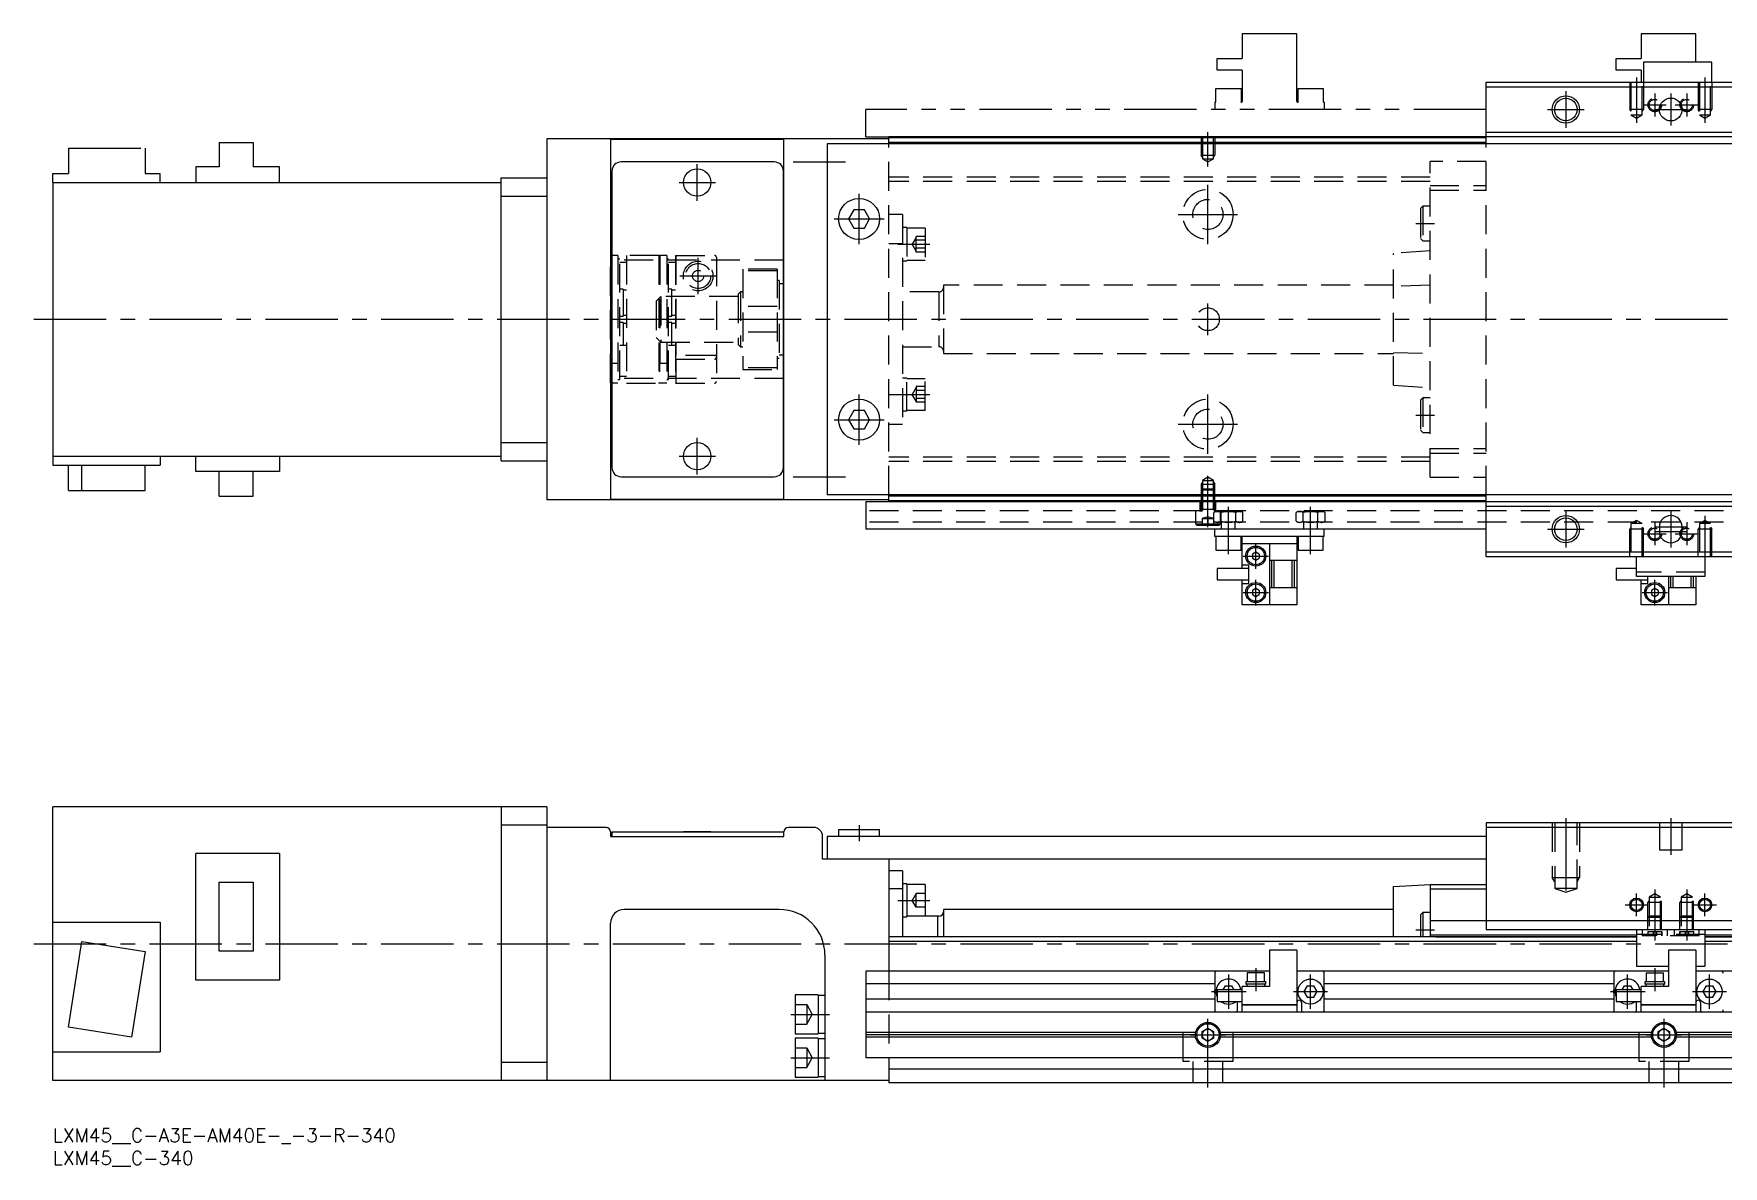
# Model space of a CAD drawing. Extents: x -4 to 704, y -8 to 240.
# Drawn here: x -4.2 to 366.3, y -8.3 to 240 of the extents above; entities that cross this region are included whole.
import ezdxf

# ---------------------------------------------------------------- set-up
doc = ezdxf.new("R2010")
doc.units = 0
doc.header["$LTSCALE"] = 0.5
for name, pattern in [('CENTER', [50.8, 31.75, -6.35, 6.35, -6.35]), ('DASHED', [19.05, 12.7, -6.35]), ('PHANTOM', [63.5, 31.75, -6.35, 6.35, -6.35, 6.35, -6.35])]:
    doc.linetypes.add(name, pattern=pattern)
for name, color, linetype in [('MSM_CENTER', 1, 'CENTER'), ('MSM_CONTINUOUS', 7, 'CONTINUOUS'), ('MSM_DASHED', 4, 'DASHED'), ('MSM_IMAGINARY', 6, 'PHANTOM'), ('MSM_NARROW', 5, 'CONTINUOUS'), ('MSM_PART_NUMBER', 7, 'CONTINUOUS')]:
    doc.layers.add(name, color=color, linetype=linetype)
doc.styles.get("Standard").update_dxf_attribs({"font": 'txt.shx', "height": 3, "bigfont": 'bigfont.shx'})

# ---------------------------------------------------------------- blocks, each defined once
blk = doc.blocks.new('*U8')
at = {"layer": 'MSM_PART_NUMBER'}
blk.add_text('LXM45__C-A3E-AM40E-_-3-R-340', height=3, dxfattribs=at).set_placement((0, -3))
blk = doc.blocks.new('*U9')
at = {"layer": 'MSM_PART_NUMBER'}
blk.add_text('LXM45__C-340', height=3, dxfattribs=at).set_placement((0, -8))

msp = doc.modelspace()

# ---------------------------------------------------------------- linework, layer by layer
at = {"layer": 'MSM_CENTER'}
for p, q in [((347.3, 230.38), (347.3, 220.47)), ((362.3, 230.38), (362.3, 220.47)), ((331.8, 227.38), (331.8, 219.38)), ((351.3, 226.88), (351.3, 221.88)), ((354.8, 226.88), (354.8, 219.88)), ((358.3, 226.88), (358.3, 221.88)), ((327.8, 223.38), (335.8, 223.38)), ((348.8, 224.38), (353.8, 224.38)), ((351.3, 223.38), (358.3, 223.38)), ((355.8, 224.38), (360.8, 224.38)), ((253.3, 210.87), (253.3, 218.38)), ((141.3, 203.38), (141.3, 211.38)), ((162.3, 211.88), (173.8, 211.88)), ((137.3, 207.38), (145.3, 207.38)), ((176.8, 193.88), (176.8, 204.88)), ((253.3, 193.88), (253.3, 206.88)), ((246.8, 200.38), (259.8, 200.38)), ((171.3, 199.38), (182.3, 199.38)), ((298.9, 198.38), (303, 198.38)), ((185.3, 193.83), (192.3, 193.83)), ((141.5, 182.88), (141.5, 190.88)), ((137.5, 186.88), (145.5, 186.88)), ((253.3, 173.88), (253.3, 180.88)), ((-4.2, 177.38), (537.3, 177.38)), ((176.8, 149.88), (176.8, 160.88)), ((185.3, 160.92), (192.3, 160.92)), ((253.3, 147.88), (253.3, 160.88)), ((298.9, 156.38), (303, 156.38)), ((171.3, 155.38), (182.3, 155.38)), ((246.8, 154.38), (259.8, 154.38)), ((141.3, 143.38), (141.3, 151.38)), ((137.3, 147.38), (145.3, 147.38)), ((162.3, 142.88), (173.8, 142.88)), ((253.3, 131.84), (253.3, 143.03)), ((257.8, 125.88), (257.8, 136.28)), ((275.8, 125.88), (275.8, 136.28)), ((331.8, 135.38), (331.8, 127.38)), ((354.8, 135.38), (354.8, 127.38)), ((362.3, 134.29), (362.3, 124.38)), ((327.8, 131.38), (335.8, 131.38)), ((348.8, 130.38), (353.8, 130.38)), ((351.3, 132.88), (351.3, 127.88)), ((351.3, 131.88), (358.3, 131.88)), ((351.3, 130.88), (358.3, 130.88)), ((355.8, 130.38), (360.8, 130.38)), ((358.3, 132.88), (358.3, 127.88)), ((263.8, 122.67), (263.8, 128.29)), ((260.99, 125.48), (266.61, 125.48)), ((263.8, 114.67), (263.8, 120.29)), ((351.3, 114.67), (351.3, 120.29)), ((260.99, 117.48), (266.61, 117.48)), ((348.49, 117.48), (354.11, 117.48)), ((331.8, 68), (331.8, 50.78)), ((354.8, 68), (354.8, 60)), ((141.3, 65.11), (141.3, 65)), ((176.8, 66.5), (176.8, 63)), ((351.3, 52.41), (351.3, 41.2)), ((358.3, 52.41), (358.3, 41.2)), ((185.3, 50), (192.3, 50)), ((344.8, 49), (349.8, 49)), ((347.3, 46.5), (347.3, 51.5)), ((359.8, 49), (364.8, 49)), ((362.3, 46.5), (362.3, 51.5)), ((298.9, 43.5), (303, 43.5)), ((-4.2, 40.5), (537.3, 40.5)), ((257.87, 26.25), (257.87, 33.75)), ((263.8, 35.1), (263.8, 30.1)), ((275.8, 26.25), (275.8, 33.75)), ((345.3, 26.25), (345.3, 33.75)), ((351.3, 35.1), (351.3, 30.1)), ((363.3, 26.25), (363.3, 33.75)), ((254.05, 30), (261.69, 30)), ((272.05, 30), (279.55, 30)), ((341.55, 30), (349.19, 30)), ((359.55, 30), (367.05, 30)), ((161.8, 25), (170.3, 25)), ((253.3, 9), (253.3, 24)), ((353.3, 24), (353.3, 9)), ((249.42, 20.5), (257.18, 20.5)), ((349.42, 20.5), (357.18, 20.5)), ((161.8, 15.5), (170.3, 15.5))]:
    msp.add_line(p, q, dxfattribs=at)
at = {"layer": 'MSM_CONTINUOUS'}
for p, q in [((314.3, 229.38), (395.3, 229.38)), ((314.3, 215.88), (314.3, 229.38)), ((314.3, 228.38), (395.3, 228.38)), ((108.3, 216.98), (108.3, 137.78)), ((183.3, 216.98), (108.3, 216.98)), ((122.3, 216.8), (122.3, 137.95)), ((160.3, 216.8), (122.3, 216.8)), ((160.3, 137.95), (160.3, 216.8)), ((534.8, 215.88), (169.8, 215.88)), ((169.8, 215.88), (169.8, 138.88)), ((523.3, 217.38), (183.3, 217.38)), ((183.3, 215.88), (183.3, 217.38)), ((314.3, 217.18), (183.3, 217.18)), ((314.3, 216.18), (183.3, 216.18)), ((314.3, 218.38), (395.3, 218.38)), ((158.2, 211.88), (124.6, 211.88)), ((98.3, 146.38), (98.3, 208.38)), ((98.3, 208.38), (108.3, 208.38)), ((122.6, 209.88), (122.6, 144.88)), ((160.2, 144.88), (160.2, 209.88)), ((0, 207.38), (0, 145.38)), ((0, 207.38), (98.3, 207.38)), ((98.3, 204.38), (108.3, 204.38)), ((122.6, 207.48), (122.3, 207.48)), ((160.3, 207.48), (160.2, 207.48)), ((122.6, 202.98), (122.3, 202.98)), ((160.3, 202.98), (160.2, 202.98)), ((175.65, 201.38), (174.49, 199.38)), ((177.95, 201.38), (175.65, 201.38)), ((179.11, 199.38), (177.95, 201.38)), ((174.49, 199.38), (175.65, 197.38)), ((175.65, 197.38), (177.95, 197.38)), ((177.95, 197.38), (179.11, 199.38)), ((122.6, 190.38), (122.3, 190.38)), ((160.3, 190.38), (160.2, 190.38)), ((160.3, 185.13), (160.2, 185.13)), ((160.2, 169.63), (160.3, 169.63)), ((122.6, 164.38), (122.3, 164.38)), ((160.3, 164.38), (160.2, 164.38)), ((175.65, 157.38), (174.49, 155.38)), ((177.95, 157.38), (175.65, 157.38)), ((179.11, 155.38), (177.95, 157.38)), ((174.49, 155.38), (175.65, 153.38)), ((175.65, 153.38), (177.95, 153.38)), ((177.95, 153.38), (179.11, 155.38)), ((98.3, 150.38), (108.3, 150.38)), ((122.6, 151.78), (122.3, 151.78)), ((160.3, 151.78), (160.2, 151.78)), ((0, 147.38), (98.3, 147.38)), ((0, 145.38), (23.5, 145.38)), ((3.4, 139.88), (3.4, 145.38)), ((6.37, 139.88), (6.37, 145.38)), ((20.2, 139.88), (20.2, 145.38)), ((23.5, 147.38), (23.5, 145.38)), ((31.35, 143.98), (31.35, 147.38)), ((49.7, 147.38), (49.7, 143.98)), ((98.3, 146.38), (108.3, 146.38)), ((122.3, 147.28), (122.6, 147.28)), ((160.2, 147.28), (160.3, 147.28)), ((49.7, 143.98), (31.35, 143.98)), ((36.47, 138.58), (36.47, 143.98)), ((43.93, 138.58), (43.93, 143.98)), ((124.6, 142.88), (158.2, 142.88)), ((3.4, 139.88), (20.2, 139.88)), ((36.47, 138.58), (43.93, 138.58)), ((183.3, 137.78), (108.3, 137.78)), ((122.3, 137.95), (160.3, 137.95)), ((534.8, 138.88), (169.8, 138.88)), ((528.3, 137.38), (178.3, 137.38)), ((178.3, 137.38), (178.3, 131.38)), ((183.3, 137.38), (183.3, 138.88)), ((314.3, 138.58), (183.3, 138.58)), ((314.3, 137.58), (183.3, 137.58)), ((314.3, 125.38), (314.3, 138.88)), ((314.3, 136.38), (395.3, 136.38)), ((314.3, 131.38), (178.3, 131.38)), ((254.8, 129.78), (254.8, 131.38)), ((278.8, 129.78), (254.8, 129.78)), ((255.05, 129.78), (255.05, 126.78)), ((260.55, 126.78), (260.55, 129.78)), ((273.05, 129.78), (273.05, 126.78)), ((278.55, 126.78), (278.55, 129.78)), ((278.8, 129.78), (278.8, 131.38)), ((352.3, 131.88), (352.3, 130.88)), ((357.3, 130.88), (357.3, 131.88)), ((255.05, 126.78), (260.55, 126.78)), ((260.8, 122.73), (260.8, 129.64)), ((272.8, 128.18), (260.8, 128.18)), ((263.8, 126.34), (263.05, 125.91)), ((264.55, 125.91), (263.8, 126.34)), ((266.8, 128.18), (266.8, 114.78)), ((272.8, 129.64), (272.8, 114.78)), ((273.05, 126.78), (278.55, 126.78)), ((314.3, 126.38), (395.3, 126.38)), ((255.3, 122.73), (255.3, 120.23)), ((262.3, 122.73), (255.3, 122.73)), ((262.3, 123.48), (260.8, 123.48)), ((262.3, 119.48), (262.3, 123.48)), ((263.05, 125.91), (263.05, 125.04)), ((263.05, 125.04), (263.8, 124.61)), ((263.8, 124.61), (264.55, 125.04)), ((264.55, 125.91), (264.55, 125.04)), ((272.8, 124.48), (266.8, 124.48)), ((267.3, 118.48), (267.3, 124.48)), ((267.8, 118.48), (267.8, 124.48)), ((271.8, 118.48), (271.8, 124.48)), ((272.3, 118.48), (272.3, 124.48)), ((314.3, 125.38), (395.3, 125.38)), ((342.8, 122.73), (342.8, 120.23)), ((347.3, 122.73), (342.8, 122.73)), ((347.3, 120.98), (347.3, 125.38)), ((362.3, 125.38), (362.3, 120.98)), ((255.3, 120.23), (262.3, 120.23)), ((260.8, 114.78), (260.8, 120.23)), ((260.8, 119.48), (262.3, 119.48)), ((342.8, 120.23), (349.8, 120.23)), ((362.3, 120.98), (347.3, 120.98)), ((348.3, 114.78), (348.3, 120.23)), ((348.3, 119.48), (349.8, 119.48)), ((349.8, 119.48), (349.8, 120.98)), ((354.3, 120.98), (354.3, 114.78)), ((354.8, 118.48), (354.8, 120.98)), ((355.3, 118.48), (355.3, 120.98)), ((359.3, 118.48), (359.3, 120.98)), ((359.8, 118.48), (359.8, 120.98)), ((360.3, 120.98), (360.3, 114.78)), ((263.8, 118.34), (263.05, 117.91)), ((263.05, 117.91), (263.05, 117.04)), ((263.05, 117.04), (263.8, 116.61)), ((264.55, 117.91), (263.8, 118.34)), ((263.8, 116.61), (264.55, 117.04)), ((264.55, 117.91), (264.55, 117.04)), ((272.8, 118.48), (266.8, 118.48)), ((351.3, 118.34), (350.55, 117.91)), ((350.55, 117.91), (350.55, 117.04)), ((350.55, 117.04), (351.3, 116.61)), ((352.05, 117.91), (351.3, 118.34)), ((351.3, 116.61), (352.05, 117.04)), ((352.05, 117.91), (352.05, 117.04)), ((360.3, 118.48), (354.3, 118.48)), ((272.8, 114.78), (260.8, 114.78)), ((360.3, 114.78), (348.3, 114.78)), ((0, 10.5), (0, 70.5)), ((108.3, 70.5), (0, 70.5)), ((98.3, 70.5), (98.3, 10.5)), ((108.3, 70.5), (108.3, 10.5)), ((314.3, 67), (314.3, 43.5)), ((395.3, 67), (314.3, 67)), ((108.3, 66.5), (98.3, 66.5)), ((121.3, 66), (108.3, 66)), ((122.3, 65), (122.3, 64)), ((122.3, 64), (160.3, 64)), ((122.6, 65), (160.2, 65)), ((122.6, 65), (122.6, 64)), ((138.3, 65.1), (144.3, 65.1)), ((138.3, 65.1), (138.3, 65)), ((144.3, 65), (144.3, 65.1)), ((160.2, 65), (160.2, 64)), ((160.3, 64), (160.3, 65)), ((166.8, 66), (161.3, 66)), ((168.8, 59), (168.8, 64)), ((169.8, 64), (169.8, 59)), ((314.3, 64), (169.8, 64)), ((172.3, 65.5), (172.3, 64)), ((172.3, 65.5), (181.3, 65.5)), ((181.3, 64), (181.3, 65.5)), ((395.3, 66), (314.3, 66)), ((31.35, 32.5), (31.35, 60.3)), ((49.7, 60.3), (31.35, 60.3)), ((49.7, 60.3), (49.7, 32.5)), ((314.3, 59), (168.8, 59)), ((183.3, 59), (183.3, 34.5)), ((186.3, 56.5), (183.3, 56.5)), ((186.3, 56.47), (186.3, 42)), ((36.47, 38.85), (36.47, 53.95)), ((36.47, 53.95), (43.93, 53.95)), ((43.93, 53.95), (43.93, 38.85)), ((186.3, 52.5), (183.3, 52.5)), ((187.3, 53.65), (186.3, 53.65)), ((187.3, 53.62), (187.3, 46.35)), ((191.3, 53.5), (187.3, 53.5)), ((191.3, 53.5), (191.3, 46.5)), ((294, 53), (302, 53.5)), ((294, 42), (294, 53)), ((302, 53.5), (314.3, 53.5)), ((302, 53.5), (302, 42)), ((302, 52.5), (314.3, 52.5)), ((0, 45.2), (23.5, 45.2)), ((23.5, 45.2), (23.5, 16.8)), ((122.3, 10.5), (122.3, 45)), ((159.3, 48), (125.3, 48)), ((186.3, 46.35), (187.3, 46.35)), ((194.3, 46.5), (187.3, 46.5)), ((194, 46.5), (194, 42)), ((195.3, 48), (195.3, 42)), ((294, 48), (195.3, 48)), ((300.4, 47.3), (299.9, 46.8)), ((299.9, 46.8), (299.9, 42)), ((302, 47.3), (300.4, 47.3)), ((300.4, 47.3), (300.4, 42)), ((407.6, 45.5), (302, 45.5)), ((3.4, 22.21), (6.37, 40.98)), ((6.37, 40.98), (20.2, 38.79)), ((347.3, 42), (183.3, 42)), ((347.3, 41), (183.3, 41)), ((347.3, 42.4), (302, 42.4)), ((303.3, 42), (347.3, 42)), ((395.3, 43.5), (314.3, 43.5)), ((347.3, 43.5), (347.3, 35.6)), ((362.3, 43.5), (362.3, 35.6)), ((407.6, 42.4), (362.3, 42.4)), ((362.3, 42), (406.3, 42)), ((523.3, 42), (362.3, 42)), ((523.3, 41), (362.3, 41)), ((20.2, 38.79), (17.23, 20.02)), ((43.93, 38.85), (36.47, 38.85)), ((169.3, 38), (169.3, 10.5)), ((272.8, 39.1), (266.8, 39.1)), ((266.8, 39.1), (266.8, 31.1)), ((272.8, 39.1), (272.8, 25.5)), ((360.3, 39.1), (354.3, 39.1)), ((354.3, 39.1), (354.3, 31.1)), ((360.3, 39.1), (360.3, 25.5)), ((178.3, 34.5), (178.3, 15.5)), ((266.8, 34.5), (178.3, 34.5)), ((254.8, 34), (254.8, 26)), ((261.9, 34.1), (261.9, 32.1)), ((265.7, 34.1), (261.9, 34.1)), ((265.7, 32.1), (265.7, 34.1)), ((354.3, 34.5), (272.8, 34.5)), ((278.8, 26), (278.8, 34)), ((342.3, 34), (342.3, 26)), ((347.3, 35.6), (354.3, 35.6)), ((349.4, 34.1), (349.4, 32.1)), ((349.4, 34.1), (353.2, 34.1)), ((353.2, 32.1), (353.2, 34.1)), ((360.3, 35.6), (362.3, 35.6)), ((441.73, 34.5), (360.3, 34.5)), ((49.7, 32.5), (31.35, 32.5)), ((254.8, 31.7), (178.3, 31.7)), ((254.8, 30.3), (254.62, 30)), ((254.62, 30), (254.8, 29.7)), ((260.8, 30.35), (255.3, 30.35)), ((255.3, 30.35), (255.3, 27.85)), ((257.08, 31.25), (256.56, 30.35)), ((257.08, 31.25), (258.52, 31.25)), ((259.04, 30.35), (258.52, 31.25)), ((266.8, 31.1), (260.8, 31.1)), ((260.8, 25.5), (260.8, 31.1)), ((261.6, 32.1), (261.6, 31.6)), ((266, 32.1), (261.6, 32.1)), ((266, 31.6), (261.6, 31.6)), ((261.8, 31.6), (261.8, 31.1)), ((265.8, 31.1), (265.8, 31.6)), ((266, 31.6), (266, 32.1)), ((275.08, 31.25), (274.36, 30)), ((274.36, 30), (275.08, 28.75)), ((275.08, 31.25), (276.52, 31.25)), ((277.24, 30), (276.52, 31.25)), ((276.52, 28.75), (277.24, 30)), ((342.3, 31.7), (278.8, 31.7)), ((278.98, 30), (278.8, 30.3)), ((278.8, 29.7), (278.98, 30)), ((342.3, 30.3), (342.12, 30)), ((342.12, 30), (342.3, 29.7)), ((348.3, 30.35), (342.8, 30.35)), ((342.8, 30.35), (342.8, 27.85)), ((344.58, 31.25), (344.06, 30.35)), ((344.58, 31.25), (346.02, 31.25)), ((346.54, 30.35), (346.02, 31.25)), ((354.3, 31.1), (348.3, 31.1)), ((348.3, 25.5), (348.3, 31.1)), ((349.1, 32.1), (349.1, 31.6)), ((353.5, 32.1), (349.1, 32.1)), ((353.5, 31.6), (349.1, 31.6)), ((349.3, 31.6), (349.3, 31.1)), ((353.3, 31.1), (353.3, 31.6)), ((353.5, 31.6), (353.5, 32.1)), ((362.58, 31.25), (361.86, 30)), ((361.86, 30), (362.58, 28.75)), ((362.58, 31.25), (364.02, 31.25)), ((364.74, 30), (364.02, 31.25)), ((364.02, 28.75), (364.74, 30)), ((167.8, 29.25), (162.8, 29.25)), ((162.8, 29.25), (162.8, 20.75)), ((167.8, 29.25), (167.8, 20.75)), ((169.3, 29.15), (167.8, 29.15)), ((254.8, 28.3), (178.3, 28.3)), ((255.3, 27.85), (260.8, 27.85)), ((259.8, 26), (259.8, 27.6)), ((260.8, 27.15), (272.8, 27.15)), ((260.8, 27.1), (272.8, 27.1)), ((260.85, 27.15), (260.85, 27.1)), ((272.75, 27.15), (272.75, 27.1)), ((273.8, 27.6), (273.8, 26)), ((275.08, 28.75), (276.52, 28.75)), ((342.3, 28.3), (278.8, 28.3)), ((342.8, 27.85), (348.3, 27.85)), ((347.3, 26), (347.3, 27.6)), ((348.3, 27.15), (360.3, 27.15)), ((348.3, 27.1), (360.3, 27.1)), ((348.35, 27.15), (348.35, 27.1)), ((360.25, 27.15), (360.25, 27.1)), ((361.3, 27.6), (361.3, 26)), ((362.58, 28.75), (364.02, 28.75)), ((528.3, 25.5), (178.3, 25.5)), ((17.23, 20.02), (3.4, 22.21)), ((162.8, 20.75), (167.8, 20.75)), ((167.8, 19.75), (162.8, 19.75)), ((162.8, 19.75), (162.8, 11.25)), ((167.8, 20.85), (169.3, 20.85)), ((167.8, 19.75), (167.8, 11.25)), ((169.3, 19.65), (167.8, 19.65)), ((250.6, 21), (178.3, 21)), ((250.55, 20.5), (178.3, 20.5)), ((250.6, 20), (178.3, 20)), ((252.05, 21.22), (253.3, 21.94)), ((252.05, 19.78), (252.05, 21.22)), ((253.3, 19.06), (252.05, 19.78)), ((253.3, 21.94), (254.55, 21.22)), ((254.55, 19.78), (253.3, 19.06)), ((254.55, 21.22), (254.55, 19.78)), ((350.6, 21), (256, 21)), ((350.6, 20), (256, 20)), ((350.55, 20.5), (256.05, 20.5)), ((352.05, 21.22), (353.3, 21.94)), ((352.05, 19.78), (352.05, 21.22)), ((353.3, 19.06), (352.05, 19.78)), ((353.3, 21.94), (354.55, 21.22)), ((354.55, 19.78), (353.3, 19.06)), ((354.55, 21.22), (354.55, 19.78)), ((450.6, 21), (356, 21)), ((450.6, 20), (356, 20)), ((450.55, 20.5), (356.05, 20.5)), ((0, 16.8), (23.5, 16.8)), ((528.3, 15.5), (178.3, 15.5)), ((183.3, 15.5), (183.3, 10)), ((98.3, 14.5), (108.3, 14.5)), ((162.8, 11.25), (167.8, 11.25)), ((167.8, 11.35), (169.3, 11.35)), ((523.3, 13), (183.3, 13)), ((183.3, 10.5), (0, 10.5)), ((523.3, 10), (183.3, 10))]:
    msp.add_line(p, q, dxfattribs=at)
for centre, radius in [((331.8, 223.38), 2.46), ((354.8, 223.38), 2.5), ((141.3, 207.38), 3), ((176.8, 199.38), 4.5), ((176.8, 155.38), 4.5), ((141.3, 147.38), 3), ((331.8, 131.38), 2.46), ((263.8, 125.48), 2.2), ((263.8, 125.48), 1.9), ((263.8, 117.48), 2.2), ((263.8, 117.48), 1.9), ((351.3, 117.48), 2.2), ((351.3, 117.48), 1.9), ((347.3, 49), 1.23), ((362.3, 49), 1.23), ((275.8, 30), 2.75), ((363.3, 30), 2.75), ((253.3, 20.5), 2.75), ((253.3, 20.5), 2.45), ((353.3, 20.5), 2.75), ((353.3, 20.5), 2.45), ((253.3, 20.5), 1.25), ((353.3, 20.5), 1.25)]:
    msp.add_circle(centre, radius, dxfattribs=at)
for centre, radius, start, end in [((124.6, 209.88), 2, 90, 180), ((158.2, 209.88), 2, 0, 90), ((124.6, 144.88), 2, 180, 270), ((158.2, 144.88), 2, 270, 0), ((354.8, 131.88), 2.5, 0, 180), ((260.56, 129.33), 0.446, 63.8018, 88.5891), ((260.7, 129.65), 0.104, 357.4196, 53.7952), ((272.9, 129.65), 0.0991, 118.1849, 184.1719), ((273.04, 129.3), 0.475, 88.452, 112.8578), ((354.8, 130.88), 2.5, 180, 0), ((121.3, 65), 1, 0, 90), ((161.3, 65), 1, 90.3138, 180), ((166.77, 63.97), 2.03, 0.8442, 89.1558), ((125.3, 45), 3, 90, 180), ((159.3, 38), 10, 0, 90), ((194.3, 47.5), 1, 270, 0), ((255.3, 34), 0.5, 90, 180), ((278.3, 34), 0.5, 0, 90), ((342.8, 34), 0.5, 90, 180), ((365.8, 34), 0.5, 0, 90), ((257.8, 30), 2.75, 7.312, 204.62), ((345.3, 30), 2.75, 7.312, 204.62), ((255.3, 26), 0.5, 180, 270), ((257.8, 30), 2.75, 231.4273, 308.5727), ((259.3, 26), 0.5, 270, 0), ((260.3, 27.6), 0.5, 150, 180), ((260.28, 27.59), 0.517, 4.3661, 29.8325), ((273.3, 27.6), 0.5, 0, 180), ((274.3, 26), 0.5, 180, 270), ((278.3, 26), 0.5, 270, 0), ((342.8, 26), 0.5, 180, 270), ((345.3, 30), 2.75, 231.4273, 308.5727), ((346.8, 26), 0.5, 270, 0), ((347.8, 27.6), 0.5, 150, 180), ((347.78, 27.59), 0.517, 4.3661, 29.8325), ((360.8, 27.6), 0.5, 0, 180), ((361.8, 26), 0.5, 180, 270), ((365.8, 26), 0.5, 270, 0)]:
    msp.add_arc(centre, radius, start, end, dxfattribs=at)
at = {"layer": 'MSM_DASHED'}
for p, q in [((345.8, 229.38), (345.8, 223.38)), ((346.07, 229.38), (346.07, 222.18)), ((348.53, 222.18), (348.53, 229.38)), ((348.8, 229.38), (348.8, 223.38)), ((360.8, 229.38), (360.8, 223.38)), ((361.07, 229.38), (361.07, 222.18)), ((363.53, 222.18), (363.53, 229.38)), ((363.8, 229.38), (363.8, 223.38)), ((348.8, 223.38), (345.8, 223.38)), ((346.07, 222.91), (345.8, 223.38)), ((348.53, 222.91), (348.8, 223.38)), ((363.8, 223.38), (360.8, 223.38)), ((361.07, 222.91), (360.8, 223.38)), ((363.53, 222.91), (363.8, 223.38)), ((346.07, 222.18), (348.53, 222.18)), ((346.07, 222.18), (347.3, 221.47)), ((347.3, 221.47), (348.53, 222.18)), ((361.07, 222.18), (363.53, 222.18)), ((361.07, 222.18), (362.3, 221.47)), ((362.3, 221.47), (363.53, 222.18)), ((122.3, 216.8), (122.3, 216.98)), ((183.3, 138.88), (183.3, 215.88)), ((251.8, 217.38), (251.8, 213.38)), ((252.07, 217.38), (252.07, 212.58)), ((254.53, 212.58), (254.53, 217.38)), ((254.8, 217.38), (254.8, 213.38)), ((314.3, 138.88), (314.3, 215.88)), ((251.8, 213.38), (254.8, 213.38)), ((252.07, 212.91), (251.8, 213.38)), ((252.07, 212.58), (253.3, 211.87)), ((252.07, 212.58), (254.53, 212.58)), ((253.3, 211.87), (254.53, 212.58)), ((254.53, 212.91), (254.8, 213.38)), ((314.3, 211.98), (302, 211.98)), ((302, 142.78), (302, 211.98)), ((302, 208.52), (183.3, 208.52)), ((302, 207.63), (183.3, 207.63)), ((302, 206.73), (314.3, 206.73)), ((302, 205.73), (314.3, 205.73)), ((186.3, 200.38), (183.3, 200.38)), ((186.3, 200.38), (186.3, 154.38)), ((300.4, 202.18), (299.9, 201.68)), ((299.9, 201.68), (299.9, 195.08)), ((302, 202.18), (300.4, 202.18)), ((300.4, 202.18), (300.4, 194.58)), ((187.3, 197.48), (186.3, 197.48)), ((187.3, 197.48), (187.3, 190.18)), ((191.3, 197.33), (187.3, 197.33)), ((191.3, 197.33), (191.3, 190.33)), ((186.3, 193.9), (183.3, 193.9)), ((189.3, 195.33), (188.43, 193.83)), ((189.3, 192.33), (188.43, 193.83)), ((189.3, 192.1), (189.3, 195.56)), ((191.3, 195.56), (189.3, 195.56)), ((191.3, 194.7), (189.3, 194.7)), ((191.3, 192.96), (189.3, 192.96)), ((299.9, 195.08), (300.4, 194.58)), ((300.4, 194.58), (302, 194.58)), ((122.4, 191.35), (122.3, 191.24)), ((122.3, 163.48), (122.3, 191.28)), ((123.9, 191.35), (122.4, 191.35)), ((122.4, 191.35), (122.4, 167.8)), ((160.2, 190.38), (122.6, 190.38)), ((123.9, 191.35), (123.9, 163.41)), ((124.3, 190.58), (123.9, 190.58)), ((124.3, 164.18), (124.3, 190.58)), ((125.8, 189.85), (124.3, 189.85)), ((132.9, 191.38), (125.8, 191.38)), ((125.8, 191.38), (125.8, 163.38)), ((133, 191.28), (132.9, 191.38)), ((132.9, 191.38), (132.9, 163.38)), ((133.1, 191.35), (133, 191.24)), ((133, 191.28), (133, 163.48)), ((134.6, 191.35), (133.1, 191.35)), ((133.1, 191.35), (133.1, 167.8)), ((134.6, 191.35), (134.6, 163.41)), ((135, 190.58), (134.6, 190.58)), ((135, 164.18), (135, 190.58)), ((136.5, 189.85), (135, 189.85)), ((136.5, 191.27), (136.6, 191.37)), ((136.5, 191.27), (136.5, 163.48)), ((136.6, 191.37), (145.1, 191.37)), ((136.6, 191.37), (136.6, 169.45)), ((145.5, 190.97), (145.5, 163.78)), ((186.3, 190.18), (187.3, 190.18)), ((187.3, 190.33), (191.3, 190.33)), ((191.3, 192.1), (189.3, 192.1)), ((302, 192.38), (294, 191.82)), ((294, 162.93), (294, 191.82)), ((151.3, 188.38), (151.3, 166.38)), ((158.8, 188.38), (151.3, 188.38)), ((158.8, 188.01), (151.3, 188.01)), ((158.8, 188.38), (158.8, 166.38)), ((159.3, 185.88), (158.8, 185.88)), ((159.3, 185.88), (159.3, 168.88)), ((125.05, 183.99), (124.3, 183.99)), ((125.05, 183.99), (125.05, 178.09)), ((125.8, 183.79), (125.05, 183.79)), ((133.3, 182.38), (132.3, 181.38)), ((150.3, 182.38), (133.3, 182.38)), ((133.3, 182.38), (133.3, 172.38)), ((135.75, 183.99), (135, 183.99)), ((135.75, 178.09), (135.75, 183.99)), ((136.5, 183.79), (135.75, 183.79)), ((150.8, 183.38), (150.3, 182.88)), ((150.3, 182.88), (150.3, 171.88)), ((150.8, 183.38), (150.8, 171.38)), ((151.3, 183.38), (150.8, 183.38)), ((160.2, 185.13), (159.3, 185.13)), ((194.3, 183.38), (186.3, 183.38)), ((194.3, 183.38), (194.3, 171.38)), ((195.3, 184.88), (195.3, 169.88)), ((294, 184.88), (195.3, 184.88)), ((302, 184.86), (294, 184.61)), ((124.3, 178.09), (125.05, 178.09)), ((125.05, 178.29), (125.8, 178.29)), ((132.3, 181.38), (132.3, 173.38)), ((135, 178.09), (135.75, 178.09)), ((135.75, 178.29), (136.5, 178.29)), ((158.8, 180.17), (151.3, 180.17)), ((125.05, 176.67), (124.3, 176.67)), ((125.05, 176.67), (125.05, 171.61)), ((125.8, 176.47), (125.05, 176.47)), ((135.75, 176.67), (135, 176.67)), ((135.75, 171.61), (135.75, 176.67)), ((136.5, 176.47), (135.75, 176.47)), ((158.8, 174.58), (151.3, 174.58)), ((125.8, 171.61), (124.3, 171.61)), ((132.3, 173.38), (133.3, 172.38)), ((133.3, 172.38), (150.3, 172.38)), ((136.5, 171.61), (135, 171.61)), ((150.3, 171.88), (150.8, 171.38)), ((150.8, 171.38), (151.3, 171.38)), ((186.3, 171.38), (194.3, 171.38)), ((122.3, 167.9), (122.4, 167.8)), ((122.4, 167.8), (123.9, 167.8)), ((133, 167.9), (133.1, 167.8)), ((133.1, 167.8), (134.6, 167.8)), ((136.6, 169.45), (136.5, 169.51)), ((136.5, 168.71), (136.6, 168.65)), ((145.1, 169.45), (136.6, 169.45)), ((136.6, 168.65), (145.1, 168.65)), ((136.6, 168.65), (136.6, 163.38)), ((158.8, 166.74), (151.3, 166.74)), ((158.8, 168.88), (159.3, 168.88)), ((159.3, 169.63), (160.2, 169.63)), ((195.3, 169.88), (294, 169.88)), ((294, 170.14), (302, 169.89)), ((122.4, 163.41), (122.3, 163.52)), ((123.9, 163.41), (122.4, 163.41)), ((160.2, 164.38), (122.6, 164.38)), ((123.9, 164.18), (124.3, 164.18)), ((124.3, 164.91), (125.8, 164.91)), ((125.8, 163.38), (132.9, 163.38)), ((132.9, 163.38), (133, 163.48)), ((133.1, 163.41), (133, 163.52)), ((134.6, 163.41), (133.1, 163.41)), ((134.6, 164.18), (135, 164.18)), ((135, 164.91), (136.5, 164.91)), ((136.5, 163.48), (136.6, 163.38)), ((136.6, 163.38), (145.1, 163.38)), ((151.3, 166.38), (158.8, 166.38)), ((186.3, 164.57), (187.3, 164.57)), ((187.3, 157.27), (187.3, 164.57)), ((187.3, 164.42), (191.3, 164.42)), ((191.3, 157.42), (191.3, 164.42)), ((186.3, 160.85), (183.3, 160.85)), ((189.3, 162.42), (188.43, 160.92)), ((189.3, 159.42), (188.43, 160.92)), ((189.3, 162.65), (189.3, 159.19)), ((191.3, 162.65), (189.3, 162.65)), ((191.3, 161.79), (189.3, 161.79)), ((191.3, 160.05), (189.3, 160.05)), ((294, 162.93), (302, 162.38)), ((300.4, 160.18), (299.9, 159.68)), ((299.9, 159.68), (299.9, 153.08)), ((302, 160.18), (300.4, 160.18)), ((300.4, 160.18), (300.4, 152.58)), ((187.3, 157.27), (186.3, 157.27)), ((191.3, 157.42), (187.3, 157.42)), ((191.3, 159.19), (189.3, 159.19)), ((183.3, 154.38), (186.3, 154.38)), ((299.9, 153.08), (300.4, 152.58)), ((300.4, 152.58), (302, 152.58)), ((302, 149.03), (314.3, 149.03)), ((302, 147.13), (183.3, 147.13)), ((302, 146.23), (183.3, 146.23)), ((302, 148.03), (314.3, 148.03)), ((252.07, 141.71), (251.8, 141.24)), ((251.8, 141.24), (251.8, 135.24)), ((251.8, 141.24), (254.8, 141.24)), ((253.3, 142.75), (252.07, 142.04)), ((252.07, 142.04), (252.07, 135.71)), ((252.07, 142.04), (254.53, 142.04)), ((254.53, 142.04), (253.3, 142.75)), ((254.53, 135.71), (254.53, 142.04)), ((254.53, 141.71), (254.8, 141.24)), ((254.8, 135.24), (254.8, 141.24)), ((302, 142.78), (314.3, 142.78)), ((122.3, 137.95), (122.3, 137.78)), ((251.55, 137.24), (251.55, 135.24)), ((252.07, 140.24), (251.8, 139.97)), ((251.8, 139.97), (254.8, 139.97)), ((252.07, 140.24), (254.53, 140.24)), ((254.8, 139.97), (254.53, 140.24)), ((255.05, 135.24), (255.05, 137.24)), ((528.3, 135.38), (178.3, 135.38)), ((250.55, 135.24), (250.55, 132.54)), ((254.8, 135.71), (251.8, 135.71)), ((252.07, 135.71), (251.8, 135.24)), ((253.3, 134.08), (252.05, 133.74)), ((252.05, 133.74), (252.05, 132.24)), ((252.05, 133.74), (254.55, 133.74)), ((254.55, 133.74), (253.3, 134.08)), ((253.3, 133.74), (253.3, 132.24)), ((254.53, 135.71), (254.8, 135.24)), ((254.55, 133.74), (254.55, 132.24)), ((255.05, 135.28), (254.62, 135.03)), ((254.62, 133.12), (254.62, 135.03)), ((255.05, 135.28), (260.55, 135.28)), ((256.05, 132.54), (256.05, 135.24)), ((256.21, 133.12), (256.21, 135.03)), ((259.39, 133.12), (259.39, 135.03)), ((260.98, 135.03), (260.55, 135.28)), ((260.98, 133.12), (260.98, 135.03)), ((273.05, 135.28), (272.62, 135.03)), ((272.62, 133.12), (272.62, 135.03)), ((273.05, 135.28), (278.55, 135.28)), ((274.21, 133.12), (274.21, 135.03)), ((277.39, 133.12), (277.39, 135.03)), ((278.98, 135.03), (278.55, 135.28)), ((278.98, 133.12), (278.98, 135.03)), ((528.3, 132.88), (178.3, 132.88)), ((250.55, 132.54), (250.85, 132.24)), ((250.55, 132.54), (256.05, 132.54)), ((250.85, 132.24), (255.75, 132.24)), ((254.62, 133.12), (255.05, 132.88)), ((255.75, 132.24), (256.05, 132.54)), ((256.3, 131.38), (256.3, 132.88)), ((259.3, 131.38), (259.3, 132.88)), ((260.55, 132.88), (260.98, 133.12)), ((272.62, 133.12), (273.05, 132.88)), ((274.3, 131.38), (274.3, 132.88)), ((277.3, 131.38), (277.3, 132.88)), ((278.55, 132.88), (278.98, 133.12)), ((346.07, 131.84), (345.8, 131.38)), ((348.8, 131.38), (345.8, 131.38)), ((345.8, 125.38), (345.8, 131.38)), ((347.3, 133.29), (346.07, 132.58)), ((348.53, 132.58), (346.07, 132.58)), ((346.07, 132.58), (346.07, 125.38)), ((348.53, 132.58), (347.3, 133.29)), ((348.53, 125.38), (348.53, 132.58)), ((348.53, 131.84), (348.8, 131.38)), ((348.8, 125.38), (348.8, 131.38)), ((361.07, 131.84), (360.8, 131.38)), ((363.8, 131.38), (360.8, 131.38)), ((360.8, 125.38), (360.8, 131.38)), ((362.3, 133.29), (361.07, 132.58)), ((363.53, 132.58), (361.07, 132.58)), ((361.07, 132.58), (361.07, 125.38)), ((363.53, 132.58), (362.3, 133.29)), ((363.53, 125.38), (363.53, 132.58)), ((363.53, 131.84), (363.8, 131.38)), ((363.8, 125.38), (363.8, 131.38)), ((362.3, 121.98), (347.3, 121.98)), ((328.8, 67), (328.8, 55)), ((329.34, 67), (329.34, 52.6)), ((334.26, 52.6), (334.26, 67)), ((334.8, 67), (334.8, 55)), ((352.3, 67), (352.3, 61)), ((357.3, 61), (357.3, 67)), ((357.3, 61), (352.3, 61)), ((328.8, 55), (334.8, 55)), ((329.34, 54.06), (328.8, 55)), ((329.34, 52.6), (331.8, 51.78)), ((334.26, 52.6), (329.34, 52.6)), ((331.8, 51.78), (334.26, 52.6)), ((334.26, 54.06), (334.8, 55)), ((189.3, 51.5), (188.43, 50)), ((189.3, 48.5), (188.43, 50)), ((189.3, 48.5), (189.3, 51.5)), ((191.3, 51.5), (189.3, 51.5)), ((189.3, 50), (191.3, 50)), ((191.3, 48.5), (189.3, 48.5)), ((350.07, 49.97), (349.8, 49.5)), ((352.8, 49.5), (349.8, 49.5)), ((349.8, 43.5), (349.8, 49.5)), ((351.3, 51.41), (350.07, 50.7)), ((350.07, 50.7), (350.07, 43.5)), ((350.07, 50.7), (352.53, 50.7)), ((352.53, 50.7), (351.3, 51.41)), ((352.53, 43.5), (352.53, 50.7)), ((352.53, 49.97), (352.8, 49.5)), ((352.8, 43.5), (352.8, 49.5)), ((357.07, 49.97), (356.8, 49.5)), ((359.8, 49.5), (356.8, 49.5)), ((356.8, 43.5), (356.8, 49.5)), ((358.3, 51.41), (357.07, 50.7)), ((357.07, 50.7), (357.07, 43.5)), ((357.07, 50.7), (359.53, 50.7)), ((359.53, 50.7), (358.3, 51.41)), ((359.53, 43.5), (359.53, 50.7)), ((359.53, 49.97), (359.8, 49.5)), ((359.8, 43.5), (359.8, 49.5)), ((350.07, 46.5), (349.8, 46.23)), ((352.8, 46.23), (349.8, 46.23)), ((352.53, 46.5), (350.07, 46.5)), ((352.8, 46.23), (352.53, 46.5)), ((357.07, 46.5), (356.8, 46.23)), ((359.8, 46.23), (356.8, 46.23)), ((359.53, 46.5), (357.07, 46.5)), ((359.8, 46.23), (359.53, 46.5)), ((362.3, 42.5), (347.3, 42.5)), ((348.55, 43.5), (348.55, 42.2)), ((361.05, 42.2), (348.55, 42.2)), ((349.75, 43.2), (349.75, 42.2)), ((349.75, 43.2), (352.85, 43.2)), ((349.79, 43.2), (349.79, 42.2)), ((350.93, 43.2), (350.93, 42.2)), ((351.67, 43.2), (351.67, 42.2)), ((352.81, 43.2), (352.81, 42.2)), ((352.85, 42.2), (352.85, 43.2)), ((354.05, 42.2), (354.05, 43.5)), ((355.55, 43.5), (355.55, 42.2)), ((356.75, 43.2), (356.75, 42.2)), ((356.75, 43.2), (359.85, 43.2)), ((356.79, 43.2), (356.79, 42.2)), ((357.93, 43.2), (357.93, 42.2)), ((358.67, 43.2), (358.67, 42.2)), ((359.81, 43.2), (359.81, 42.2)), ((359.85, 42.2), (359.85, 43.2)), ((361.05, 42.2), (361.05, 43.5)), ((183.3, 34.5), (183.3, 15.5)), ((162.8, 27.13), (165.3, 27.13)), ((165.3, 27.13), (165.3, 22.88)), ((165.3, 27.13), (166.53, 25)), ((162.8, 25), (165.3, 25)), ((162.8, 22.88), (165.3, 22.88)), ((165.3, 22.88), (166.53, 25)), ((247.8, 21), (247.8, 14.7)), ((258.8, 14.7), (258.8, 21)), ((347.8, 21), (347.8, 14.7)), ((358.8, 14.7), (358.8, 21)), ((162.8, 17.63), (165.3, 17.63)), ((162.8, 15.5), (165.3, 15.5)), ((165.3, 17.63), (165.3, 13.38)), ((165.3, 17.63), (166.53, 15.5)), ((165.3, 13.38), (166.53, 15.5)), ((162.8, 13.38), (165.3, 13.38)), ((258.8, 14.7), (247.8, 14.7)), ((250, 14.7), (250, 10)), ((256.6, 10), (256.6, 14.7)), ((358.8, 14.7), (347.8, 14.7)), ((350, 14.7), (350, 10)), ((356.6, 10), (356.6, 14.7))]:
    msp.add_line(p, q, dxfattribs=at)
for centre, radius in [((351.3, 224.38), 1.5), ((351.3, 224.38), 1.23), ((358.3, 224.38), 1.5), ((358.3, 224.38), 1.23), ((253.3, 200.38), 5.5), ((253.3, 200.38), 3.3), ((141.5, 186.88), 3.25), ((141.5, 186.88), 2.75), ((141.5, 186.88), 1.23), ((253.3, 177.38), 2.5), ((253.3, 154.38), 5.5), ((253.3, 154.38), 3.3), ((351.3, 130.38), 1.5), ((351.3, 130.38), 1.23), ((358.3, 130.38), 1.5), ((358.3, 130.38), 1.23)]:
    msp.add_circle(centre, radius, dxfattribs=at)
for centre, radius, start, end in [((145.1, 190.97), 0.4, 0.0053, 89.957), ((194.3, 184.38), 1, 270, 0), ((194.3, 170.38), 1, 0, 90), ((145.11, 169.96), 0.513, 268.4724, 312.4233), ((145.1, 169.05), 0.4, 270, 0), ((145.11, 169.78), 0.401, 330.8574, 346.891), ((145.1, 163.78), 0.4, 270, 0), ((255.42, 133.87), 1.41, 55.6665, 115.6665), ((257.8, 130.02), 5.25, 72.412, 107.588), ((260.18, 133.87), 1.41, 64.3335, 124.3335), ((273.42, 133.87), 1.41, 55.6665, 115.6665), ((275.8, 130.02), 5.25, 72.412, 107.588), ((278.18, 133.87), 1.41, 64.3335, 124.3335), ((255.42, 134.28), 1.41, 244.3335, 304.3335), ((257.8, 138.13), 5.25, 252.412, 287.588), ((260.18, 134.28), 1.41, 235.6665, 295.6665), ((273.42, 134.28), 1.41, 244.3335, 304.3335), ((275.8, 138.13), 5.25, 252.412, 287.588), ((278.18, 134.28), 1.41, 235.6665, 295.6665)]:
    msp.add_arc(centre, radius, start, end, dxfattribs=at)
at = {"layer": 'MSM_IMAGINARY'}
for p, q in [((260.8, 239.98), (260.8, 234.53)), ((272.8, 239.98), (260.8, 239.98)), ((272.8, 225.11), (272.8, 239.98)), ((348.3, 239.98), (348.3, 234.53)), ((360.3, 239.98), (348.3, 239.98)), ((360.3, 233.78), (360.3, 239.98)), ((255.3, 232.03), (255.3, 234.53)), ((255.3, 234.53), (260.8, 234.53)), ((342.8, 232.03), (342.8, 234.53)), ((342.8, 234.53), (348.3, 234.53)), ((363.8, 233.78), (348.8, 233.78)), ((348.8, 233.78), (348.8, 229.38)), ((363.8, 229.38), (363.8, 233.78)), ((260.8, 232.03), (255.3, 232.03)), ((260.8, 232.03), (260.8, 225.11)), ((348.3, 232.03), (342.8, 232.03)), ((348.3, 232.03), (348.3, 229.38)), ((255.05, 227.98), (260.55, 227.98)), ((255.05, 224.98), (255.05, 227.98)), ((260.55, 227.98), (260.55, 224.98)), ((273.05, 227.98), (278.55, 227.98)), ((273.05, 224.98), (273.05, 227.98)), ((278.55, 227.98), (278.55, 224.98)), ((178.3, 217.38), (178.3, 223.38)), ((314.3, 223.38), (178.3, 223.38)), ((254.8, 224.98), (254.8, 223.38)), ((255.05, 224.98), (254.8, 224.98)), ((278.8, 224.98), (278.55, 224.98)), ((278.8, 224.98), (278.8, 223.38)), ((36.47, 216.18), (36.47, 210.78)), ((36.47, 216.18), (43.93, 216.18)), ((43.93, 216.18), (43.93, 210.78)), ((178.3, 217.38), (183.3, 217.38)), ((3.4, 214.88), (3.4, 209.38)), ((3.4, 214.88), (20.2, 214.88)), ((20.2, 214.88), (20.2, 209.38)), ((0, 209.38), (3.4, 209.38)), ((0, 207.38), (0, 209.38)), ((20.2, 209.38), (23.5, 209.38)), ((23.5, 207.38), (23.5, 209.38)), ((31.35, 210.78), (31.35, 207.38)), ((36.47, 210.78), (31.35, 210.78)), ((49.7, 210.78), (43.93, 210.78)), ((49.7, 207.38), (49.7, 210.78))]:
    msp.add_line(p, q, dxfattribs=at)
for centre, radius, start, end in [((260.57, 225.39), 0.413, 266.9749, 296.6648), ((260.7, 225.1), 0.0994, 304.8828, 3.9024), ((272.9, 225.1), 0.0991, 175.8281, 241.8151), ((273.04, 225.45), 0.475, 247.1422, 271.548)]:
    msp.add_arc(centre, radius, start, end, dxfattribs=at)
at = {"layer": 'MSM_NARROW'}
msp.add_line((361.07, 222.91), (360.8, 223.38), dxfattribs=at)
for centre, radius in [((331.8, 223.38), 3), ((331.8, 131.38), 3), ((347.3, 49), 1.5), ((362.3, 49), 1.5)]:
    msp.add_circle(centre, radius, dxfattribs=at)

# ---------------------------------------------------------------- block references
at = {"layer": 'MSM_CONTINUOUS'}
for name in ['*U8', '*U9']:
    msp.add_blockref(name, (0, 0), dxfattribs=at)

doc.saveas('drawing.dxf')
